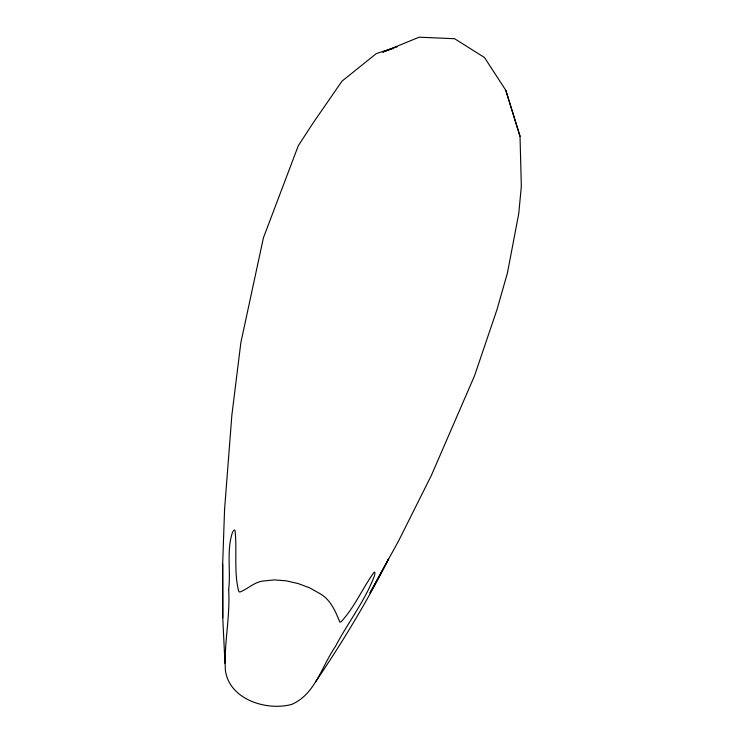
<?xml version="1.0" encoding="UTF-8"?>
<svg xmlns="http://www.w3.org/2000/svg" width="744" height="744" viewBox="0 0 744 744"><rect width="100%" height="100%" fill="white"/><g stroke="black" fill="none" stroke-linecap="round" stroke-linejoin="round"><path stroke-width="1.12" d="M397.259 46.751L376.278 53.605L341.998 81.152L313.643 122.174L298.335 145.638L263.432 237.773L240.87 342.575L231.868 415.05L224.567 509.435L222.679 563.85L222.763 617.79L224.976 663.378M315.372 682.127C342.231 642.584 367.043 601.645 388.573 558.939L369.973 592.968L398.607 540.888L431.297 475.574L474.542 375.757L497.057 309.411L507.445 272.936L518.745 213.612L521.339 186.316L520.019 136.282L505.799 90.312L484.502 57.53L454.575 38.707L419.104 37.2L382.742 52.117L393.455 48.397M505.799 90.312L520.019 136.282M222.679 563.85L222.763 617.79M228.659 589.611C230.333 616.655 223.87 643.355 225.395 670.316C229.208 699.565 266.761 711.236 291.741 704.391C315.419 694.161 321.724 666.122 335.367 646.592C347.801 622.709 365.062 600.938 374.502 575.67A10.044 1.637 -68.6 0 0 374.641 572.117L374.093 572.21C362.514 588.244 354.665 607.178 341.105 621.817L339.859 622.151C335.423 611.289 330.708 599.534 319.52 593.377L309.634 587.862L298.214 583.584L286.263 580.832L274.387 579.892L263.153 581.036C254.076 582.041 247.752 589.164 239.698 592.103L238.629 591.071C233.7 571.271 237.243 550.43 235.011 530.407L234.462 529.988A9.923 2.13 -78 0 0 232.295 532.89C226.455 551.099 230.91 570.843 228.659 589.611"/></g></svg>
